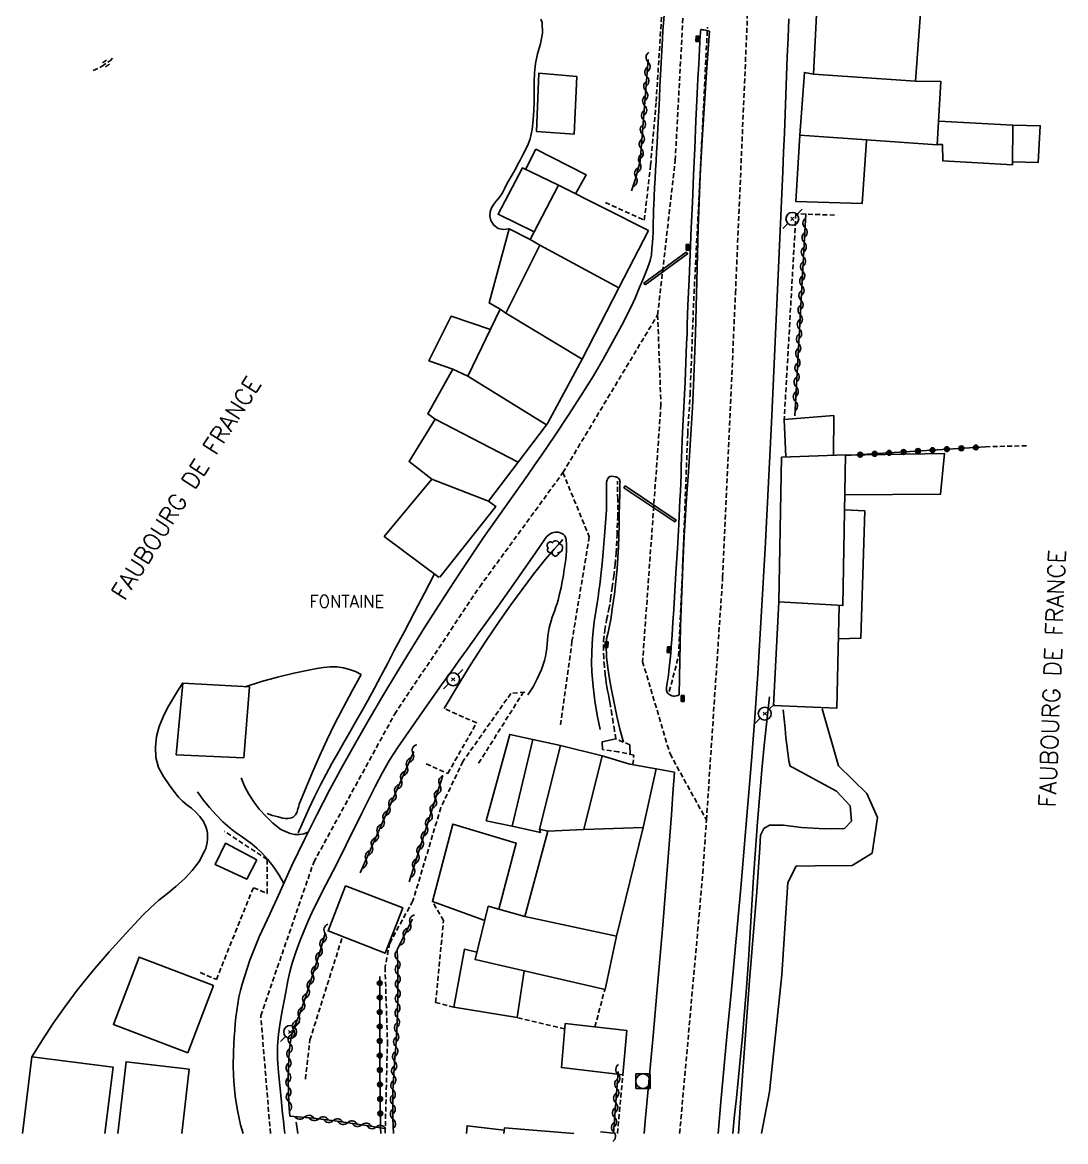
# Model space of a CAD drawing. Header units: millimetres. Extents: x 200000 to 201001, y 52999 to 54001.
# Drawn here: x 200076.7 to 200184.7, y 52999.2 to 53115.1 of the extents above; entities that cross this region are included whole.
import ezdxf
from ezdxf.enums import TextEntityAlignment as Align

# ---------------------------------------------------------------- set-up
doc = ezdxf.new("R2010")
doc.units = ezdxf.units.MM
doc.linetypes.add('DASHED', pattern=[0.75, 0.5, -0.25])
doc.layers.get('0').update_dxf_attribs({"linetype": 'CONTINUOUS'})
for name, color, linetype in [('W0001', 6, 'DASHED'), ('W0008', 7, 'CONTINUOUS'), ('W0014', 7, 'CONTINUOUS'), ('W0017', 7, 'CONTINUOUS'), ('W0070', 7, 'DASHED'), ('W0101', 7, 'CONTINUOUS'), ('W0104', 1, 'CONTINUOUS'), ('W0105', 7, 'CONTINUOUS'), ('W0112', 1, 'DASHED'), ('W0211', 2, 'CONTINUOUS'), ('W0214', 2, 'CONTINUOUS'), ('W0220', 5, 'DASHED'), ('W0300', 7, 'CONTINUOUS'), ('W0310', 3, 'CONTINUOUS'), ('W0323', 7, 'CONTINUOUS'), ('W0401', 7, 'CONTINUOUS'), ('W0402', 7, 'CONTINUOUS'), ('W0420', 7, 'CONTINUOUS'), ('W0473', 7, 'CONTINUOUS'), ('W0988', 4, 'CONTINUOUS'), ('W0989', 7, 'CONTINUOUS'), ('W1102', 7, 'CONTINUOUS')]:
    doc.layers.add(name, color=color, linetype=linetype)
doc.styles.get("Standard").update_dxf_attribs({"font": 'romans.shx', "width": 0.85})

# ---------------------------------------------------------------- blocks, each defined once
blk = doc.blocks.new('T420')
for p, q in [((0.75, 0.75), (-0.75, 0.75)), ((-0.75, 0.75), (-0.75, -0.75)), ((0.75, 0.75), (0.75, -0.75)), ((0.75, -0.75), (-0.75, -0.75))]:
    blk.add_line(p, q)
blk.add_ellipse((0, 0), major_axis=(-0.53, 0.53), ratio=1, start_param=3.926991, end_param=10.210176)
blk = doc.blocks.new('T401')
for p, q in [((-0.3, 0.3), (0, 0.3)), ((-0.3, -0.25), (-0.3, 0.3)), ((-0.3, 0.15), (0, 0.15)), ((-0.3, 0), (0, 0)), ((0, 0.3), (0, -0.25)), ((-0.3, -0.15), (0, -0.15)), ((-0.3, -0.25), (-0.3, -0.3)), ((-0.3, -0.3), (0, -0.3)), ((0, -0.3), (0, -0.25))]:
    blk.add_line(p, q)
blk = doc.blocks.new('T473')
for p, q in [((-0.166667, 0.166667), (0.166667, -0.166667)), ((-0.166667, -0.166667), (0.166667, 0.166667)), ((0.500001, 0.500001), (1.000002, 1.000002)), ((-1.000002, -1.000002), (-0.500001, -0.500001))]:
    blk.add_line(p, q)
blk.add_ellipse((0, 0), major_axis=(0.471405, 0.471405), ratio=1, start_param=5.4977871438, end_param=11.780972451)
blk = doc.blocks.new('T300')
for p, q in [((-0.8, 0.51), (-0.86, 0.34)), ((-0.86, 0.34), (-0.86, 0.17)), ((-0.86, 0.17), (-0.74, 0.06)), ((-0.69, 0.63), (-0.8, 0.51)), ((-0.8, -0.06), (-0.74, 0.06)), ((-0.74, 0.06), (-0.69, 0.11)), ((-0.57, 0.69), (-0.69, 0.63)), ((-0.46, 0.69), (-0.57, 0.69)), ((-0.29, 0.63), (-0.46, 0.69)), ((-0.29, 0.63), (-0.17, 0.74)), ((-0.23, 0.57), (-0.29, 0.63)), ((-0.17, 0.74), (-0.06, 0.8)), ((-0.06, 0.8), (0.06, 0.8)), ((0.06, 0.8), (0.23, 0.74)), ((0.23, 0.74), (0.34, 0.63)), ((0.34, 0.63), (0.4, 0.51)), ((0.46, 0.46), (0.34, 0.46)), ((0.4, 0.51), (0.4, 0.46)), ((0.57, 0.4), (0.46, 0.46)), ((0.57, 0.4), (0.69, 0.29)), ((0.69, 0.29), (0.74, 0.17)), ((0.74, 0.06), (0.69, -0.17)), ((0.74, 0.17), (0.74, 0.06)), ((-0.8, -0.17), (-0.8, -0.06)), ((-0.8, -0.23), (-0.8, -0.17)), ((-0.74, -0.34), (-0.8, -0.23)), ((-0.69, -0.4), (-0.74, -0.34)), ((-0.51, -0.46), (-0.69, -0.4)), ((-0.4, -0.46), (-0.51, -0.46)), ((-0.4, -0.46), (-0.34, -0.46)), ((-0.34, -0.46), (-0.34, -0.4)), ((-0.34, -0.51), (-0.34, -0.46)), ((-0.29, -0.63), (-0.34, -0.51)), ((-0.17, -0.74), (-0.29, -0.63)), ((-0.06, -0.8), (-0.17, -0.74)), ((0.06, -0.8), (-0.06, -0.8)), ((0.17, -0.74), (0.06, -0.8)), ((0.23, -0.69), (0.17, -0.74)), ((0.29, -0.46), (0.23, -0.46)), ((0.29, -0.63), (0.23, -0.69)), ((0.46, -0.4), (0.29, -0.46)), ((0.34, -0.51), (0.29, -0.63)), ((0.34, -0.51), (0.34, -0.46)), ((0.57, -0.34), (0.46, -0.4)), ((0.63, -0.29), (0.57, -0.34)), ((0.69, -0.17), (0.63, -0.29))]:
    blk.add_line(p, q)
blk = doc.blocks.new('t323o')
at = {"color": 0, "linetype": 'Continuous'}
for radius in [0.25, 0.15]:
    blk.add_circle((0, 0), radius, dxfattribs=at)
blk = doc.blocks.new('t310o')
at = {"color": 0, "linetype": 'Continuous'}
for centre, start, end in [((-0.5, 0.38), 216.8699, 323.1304), ((0.5, -0.37), 36.8699, 143.1303)]:
    blk.add_arc(centre, 0.625, start, end, dxfattribs=at)
blk = doc.blocks.new('t220o')
at = {"color": 0, "linetype": 'Continuous'}
for p, q in [((-0.25, 0.25), (0.25, 0.25)), ((-0.25, -0.25), (0.25, -0.25))]:
    blk.add_line(p, q, dxfattribs=at)

msp = doc.modelspace()

# ---------------------------------------------------------------- linework, layer by layer
at = {"layer": 'W0001'}
for points in [[(200142.49, 53084.77), (200144.31, 53100.76), (200145.12, 53115.77), (200145.54, 53122.84)], [(200147.54, 53032.46), (200149.22, 53057.59), (200150.55, 53087), (200151.98, 53120.18)], [(200132.68, 53068.43), (200142.49, 53084.77)], [(200142.49, 53084.77), (200142.83, 53075.46), (200142.09, 53064.97), (200140.93, 53048.87), (200143.77, 53039.31), (200147.54, 53032.46)], [(200102.39, 53000), (200101.39, 53012.2), (200106.88, 53028.1), (200115.24, 53043.4), (200124.06, 53056.61), (200132.68, 53068.43)], [(200132.68, 53068.43), (200135.41, 53061.78), (200133.62, 53050.97), (200132.41, 53042.16)], [(200144.77, 53000), (200147.17, 53026.94), (200147.54, 53032.46)]]:
    msp.add_lwpolyline(points, dxfattribs=at)
at = {"layer": 'W0008'}
for points in [[(200099.55, 53000), (200099.3, 53000.9), (200098.98, 53002.37), (200098.74, 53003.86), (200098.6, 53005.38), (200098.54, 53006.91), (200098.56, 53008.44), (200098.64, 53009.96), (200098.69, 53010.65), (200098.74, 53011.35), (200098.82, 53012.04), (200098.9, 53012.73), (200099.01, 53013.42), (200099.13, 53014.1), (200099.28, 53014.79), (200099.45, 53015.46), (200100.26, 53017.94), (200101.24, 53020.35), (200102.32, 53022.71), (200103.4, 53025.06), (200104.62, 53027.73), (200105.89, 53030.37), (200107.2, 53032.99), (200108.55, 53035.6), (200109.86, 53038.05), (200111.22, 53040.48), (200112.61, 53042.9), (200114.02, 53045.3), (200115.43, 53047.65), (200116.86, 53049.99), (200118.32, 53052.31), (200119.8, 53054.63), (200120.95, 53056.41), (200122.11, 53058.19), (200123.28, 53059.96), (200124.47, 53061.72), (200125.21, 53062.8), (200125.96, 53063.87), (200126.72, 53064.94), (200127.48, 53066.01), (200128.25, 53067.07), (200129, 53068.14), (200129.75, 53069.21), (200130.49, 53070.29), (200131.86, 53072.31), (200133.22, 53074.34), (200134.55, 53076.39), (200135.84, 53078.47), (200136.85, 53080.19), (200137.83, 53081.93), (200138.78, 53083.69), (200139.67, 53085.47), (200140.15, 53086.5), (200140.59, 53087.53), (200141.01, 53088.58), (200141.43, 53089.62), (200141.51, 53089.81), (200141.59, 53090), (200141.66, 53090.19), (200141.72, 53090.39), (200141.84, 53090.99), (200141.9, 53091.61), (200141.94, 53092.22), (200141.98, 53092.83), (200142.01, 53093.24), (200142.02, 53093.65), (200142.03, 53094.06), (200142.04, 53094.47), (200142.05, 53094.88), (200142.05, 53095.29), (200142.06, 53095.7), (200142.08, 53096.11), (200142.12, 53097.03), (200142.16, 53097.94), (200142.22, 53098.86), (200142.27, 53099.78), (200142.32, 53100.69), (200142.38, 53101.61), (200142.43, 53102.52), (200142.48, 53103.44), (200142.55, 53104.68), (200142.61, 53105.92), (200142.67, 53107.16), (200142.73, 53108.4), (200142.79, 53109.64), (200142.85, 53110.88), (200142.92, 53112.12), (200142.99, 53113.36), (200143.04, 53114.18), (200143.09, 53115), (200143.15, 53115.82)], [(200144.73, 53045.41), (200144.58, 53045.34), (200144.42, 53045.3), (200144.25, 53045.28), (200144.09, 53045.29), (200143.97, 53045.32), (200143.86, 53045.37), (200143.75, 53045.43), (200143.65, 53045.5), (200143.59, 53045.55), (200143.52, 53045.61), (200143.47, 53045.68), (200143.43, 53045.76), (200143.41, 53045.87), (200143.41, 53045.98), (200143.42, 53046.09), (200143.42, 53046.19), (200143.47, 53046.62), (200143.53, 53047.04), (200143.61, 53047.45), (200143.66, 53047.87), (200143.73, 53048.49), (200143.79, 53049.11), (200143.84, 53049.73), (200143.89, 53050.36), (200143.99, 53051.65), (200144.07, 53052.95), (200144.15, 53054.24), (200144.23, 53055.54), (200144.38, 53058.05), (200144.54, 53060.56), (200144.68, 53063.07), (200144.8, 53065.58), (200144.84, 53066.46), (200144.88, 53067.33), (200144.91, 53068.21), (200144.93, 53069.09), (200144.96, 53069.97), (200144.99, 53070.84), (200145.02, 53071.72), (200145.06, 53072.6), (200145.09, 53073.25), (200145.12, 53073.91), (200145.16, 53074.56), (200145.2, 53075.21), (200145.24, 53075.87), (200145.28, 53076.52), (200145.31, 53077.18), (200145.34, 53077.83), (200145.38, 53078.82), (200145.42, 53079.82), (200145.46, 53080.81), (200145.49, 53081.8), (200145.53, 53082.79), (200145.56, 53083.78), (200145.59, 53084.77), (200145.63, 53085.77), (200145.74, 53088.42), (200145.86, 53091.08), (200145.97, 53093.74), (200146.09, 53096.4), (200146.21, 53099.22), (200146.33, 53102.04), (200146.46, 53104.86), (200146.59, 53107.68), (200146.66, 53109.2), (200146.74, 53110.73), (200146.82, 53112.25), (200146.91, 53113.78), (200146.92, 53113.91), (200146.93, 53114.05), (200146.94, 53114.18), (200146.96, 53114.32)], [(200147.87, 53114.14), (200147.58, 53110.4), (200147.33, 53106.66), (200147.1, 53102.91), (200146.9, 53099.16), (200146.79, 53096.45), (200146.69, 53093.73), (200146.62, 53091.01), (200146.55, 53088.29), (200146.49, 53085.57), (200146.41, 53082.85), (200146.32, 53080.13), (200146.21, 53077.42), (200146.1, 53075.19), (200145.96, 53072.96), (200145.82, 53070.73), (200145.67, 53068.51), (200145.51, 53066.28), (200145.37, 53064.06), (200145.24, 53061.83), (200145.13, 53059.6), (200144.98, 53056.05), (200144.87, 53052.51), (200144.79, 53048.96), (200144.73, 53045.41)], [(200146.96, 53114.32), (200147.04, 53114.31), (200147.12, 53114.3), (200147.2, 53114.29), (200147.28, 53114.27), (200147.43, 53114.24), (200147.58, 53114.22), (200147.73, 53114.19), (200147.87, 53114.14)], [(200138.57, 53067.32), (200138.6, 53067.43), (200138.59, 53067.54), (200138.56, 53067.65), (200138.51, 53067.75), (200138.42, 53067.85), (200138.32, 53067.93), (200138.2, 53067.98), (200138.08, 53068.01), (200137.92, 53068.04), (200137.75, 53068.05), (200137.59, 53068.02), (200137.43, 53067.95), (200137.35, 53067.87), (200137.29, 53067.77), (200137.25, 53067.67), (200137.22, 53067.57), (200137.19, 53067.42), (200137.18, 53067.27), (200137.18, 53067.12), (200137.18, 53066.97), (200137.18, 53066.78), (200137.18, 53066.6), (200137.18, 53066.41), (200137.19, 53066.22), (200137.2, 53066.03), (200137.2, 53065.84), (200137.21, 53065.65), (200137.2, 53065.46), (200137.18, 53064.57), (200137.13, 53063.68), (200137.07, 53062.79), (200137, 53061.9), (200136.89, 53060.63), (200136.77, 53059.36), (200136.64, 53058.09), (200136.5, 53056.82), (200136.41, 53056.18), (200136.32, 53055.54), (200136.22, 53054.9), (200136.11, 53054.26), (200136.01, 53053.62), (200135.92, 53052.97), (200135.84, 53052.33), (200135.78, 53051.68), (200135.71, 53050.72), (200135.66, 53049.75), (200135.65, 53048.77), (200135.69, 53047.8), (200135.81, 53046.3), (200135.99, 53044.8), (200136.24, 53043.31), (200136.55, 53041.83)], [(200138.94, 53040.52), (200138.59, 53041.87), (200138.26, 53043.22), (200137.97, 53044.58), (200137.71, 53045.95), (200137.51, 53047.08), (200137.32, 53048.22), (200137.18, 53049.37), (200137.15, 53050.52), (200137.21, 53051.21), (200137.35, 53051.89), (200137.51, 53052.56), (200137.64, 53053.23), (200137.83, 53054.54), (200138.02, 53055.84), (200138.17, 53057.16), (200138.3, 53058.47), (200138.38, 53059.6), (200138.43, 53060.74), (200138.46, 53061.87), (200138.49, 53063), (200138.52, 53064.08), (200138.54, 53065.16), (200138.56, 53066.24), (200138.57, 53067.32)], [(200130.88, 53061.64), (200130.21, 53060.67), (200129.54, 53059.69), (200128.87, 53058.73), (200128.2, 53057.76), (200127.12, 53056.24), (200126.05, 53054.72), (200124.96, 53053.21), (200123.88, 53051.7), (200123.49, 53051.16), (200123.11, 53050.62), (200122.72, 53050.08), (200122.33, 53049.54), (200121.94, 53049), (200121.55, 53048.46), (200121.16, 53047.92), (200120.78, 53047.38), (200120.12, 53046.46), (200119.45, 53045.53), (200118.8, 53044.6), (200118.15, 53043.67), (200117.27, 53042.43), (200116.4, 53041.19), (200115.54, 53039.93), (200114.73, 53038.64), (200113.96, 53037.3), (200113.25, 53035.92), (200112.56, 53034.53), (200111.86, 53033.15), (200111.53, 53032.5), (200111.2, 53031.84), (200110.88, 53031.19), (200110.55, 53030.54), (200110.23, 53029.88), (200109.91, 53029.23), (200109.58, 53028.58), (200109.26, 53027.92), (200108.89, 53027.2), (200108.52, 53026.47), (200108.14, 53025.75), (200107.76, 53025.03), (200107.39, 53024.31), (200107.03, 53023.58), (200106.68, 53022.84), (200106.34, 53022.1), (200105.87, 53021.01), (200105.42, 53019.9), (200105.01, 53018.78), (200104.64, 53017.65), (200104.39, 53016.72), (200104.19, 53015.79), (200104.01, 53014.85), (200103.85, 53013.91), (200103.62, 53012.71), (200103.4, 53011.49), (200103.22, 53010.27), (200103.12, 53009.04), (200103.12, 53007.68), (200103.22, 53006.32), (200103.35, 53004.96), (200103.49, 53003.61), (200103.56, 53002.84), (200103.64, 53002.07), (200103.73, 53001.3), (200103.82, 53000.53), (200103.89, 53000)], [(200129.06, 53045.43), (200129.59, 53046.26), (200130.06, 53047.13), (200130.45, 53048.03), (200130.78, 53048.96), (200130.89, 53049.38), (200130.96, 53049.81), (200131.01, 53050.24), (200131.05, 53050.67), (200131.08, 53051.09), (200131.12, 53051.52), (200131.18, 53051.95), (200131.26, 53052.37), (200131.35, 53052.74), (200131.46, 53053.1), (200131.58, 53053.46), (200131.7, 53053.81), (200131.83, 53054.17), (200131.96, 53054.52), (200132.07, 53054.88), (200132.18, 53055.24), (200132.34, 53055.87), (200132.49, 53056.51), (200132.61, 53057.15), (200132.73, 53057.79), (200132.79, 53058.2), (200132.86, 53058.62), (200132.92, 53059.03), (200132.98, 53059.45), (200133.02, 53059.87), (200133.05, 53060.29), (200133.06, 53060.71), (200133.04, 53061.14), (200133.03, 53061.33), (200133.01, 53061.52), (200132.96, 53061.71), (200132.87, 53061.89), (200132.73, 53062.03), (200132.57, 53062.13), (200132.4, 53062.21), (200132.21, 53062.25), (200132.05, 53062.28), (200131.89, 53062.27), (200131.72, 53062.24), (200131.57, 53062.19), (200131.37, 53062.09), (200131.18, 53061.96), (200131.02, 53061.81), (200130.88, 53061.64)], [(200144.22, 53037.41), (200144.07, 53035.21), (200143.91, 53033.01), (200143.74, 53030.81), (200143.57, 53028.61), (200143.29, 53025.09), (200143.01, 53021.56), (200142.72, 53018.04), (200142.42, 53014.51), (200142.03, 53010.1), (200141.62, 53005.68), (200141.21, 53001.27), (200141.09, 53000)], [(200142.33, 53037.76), (200144.22, 53037.41)]]:
    msp.add_lwpolyline(points, dxfattribs=at)
at = {"layer": 'W0014'}
for points in [[(200148.74, 53000), (200149.04, 53003.26), (200149.38, 53007.02), (200149.74, 53010.78), (200150.09, 53014.54), (200150.45, 53018.3), (200150.79, 53022.06), (200151.13, 53025.83), (200151.46, 53029.59), (200151.84, 53034.09), (200152.21, 53038.59), (200152.55, 53043.09), (200152.86, 53047.59), (200153.63, 53060.59), (200154.28, 53073.6), (200154.88, 53086.61), (200155.45, 53099.62), (200155.54, 53101.6), (200155.62, 53103.58), (200155.69, 53105.55), (200155.76, 53107.53), (200155.83, 53109.51), (200155.91, 53111.49), (200155.99, 53113.46), (200156.07, 53115.44)], [(200150.26, 53000), (200150.42, 53001.57), (200150.64, 53003.7), (200150.85, 53005.83), (200151.07, 53007.96), (200151.27, 53010.09), (200151.45, 53012.22), (200151.68, 53015.08), (200151.89, 53017.95), (200152.07, 53020.81), (200152.25, 53023.68), (200152.43, 53026.55), (200152.62, 53029.41), (200152.83, 53032.28), (200153.06, 53035.14), (200153.28, 53037.66), (200153.53, 53040.17), (200153.79, 53042.69), (200154.07, 53045.2)]]:
    msp.add_lwpolyline(points, dxfattribs=at)
at = {"layer": 'W0017'}
for points in [[(200099.35, 53036.84), (200099.71, 53035.97), (200100.14, 53035.13), (200100.66, 53034.33), (200101.24, 53033.59), (200101.91, 53032.84), (200102.64, 53032.12), (200103.48, 53031.49), (200104.45, 53031.06), (200104.91, 53030.96), (200105.39, 53030.95), (200105.86, 53031.03), (200106.31, 53031.2)], [(200103.78, 53025.87), (200103.28, 53026.74), (200102.73, 53027.57), (200102.11, 53028.36), (200101.45, 53029.11), (200100.99, 53029.55), (200100.5, 53029.96), (200099.99, 53030.34), (200099.47, 53030.71), (200098.96, 53031.07), (200098.44, 53031.44), (200097.95, 53031.84), (200097.47, 53032.26), (200096.76, 53032.99), (200096.08, 53033.75), (200095.43, 53034.55), (200094.83, 53035.37)]]:
    msp.add_lwpolyline(points, dxfattribs=at)
at = {"layer": 'W0070'}
for points in [[(200127.29, 53045.57), (200122.33, 53038.53), (200120.04, 53033.75), (200117.15, 53024.09), (200114.74, 53019.71), (200114.26, 53017.21), (200114.51, 53009.52), (200114.27, 53000)], [(200128.74, 53045.71), (200127.29, 53045.57)]]:
    msp.add_lwpolyline(points, dxfattribs=at)
at = {"layer": 'W0101'}
for points in [[(200159.1, 53119.28), (200158.63, 53109.68)], [(200169.21, 53108.98), (200169.87, 53118.42)], [(200158.63, 53109.68), (200157.69, 53109.87), (200157.21, 53103.39)], [(200164.13, 53102.89), (200171.45, 53102.36), (200171.83, 53108.93), (200169.21, 53108.98)], [(200157.21, 53103.39), (200156.79, 53096.51), (200163.66, 53096.29), (200164.12, 53102.84)], [(200130.3, 53091.97), (200129.3, 53092.58), (200132.21, 53098.19), (200141.55, 53093.5)], [(200141.55, 53093.5), (200138.48, 53087.55)], [(200126.77, 53084.96), (200130.3, 53091.97)], [(200138.48, 53087.55), (200134.67, 53080.18)], [(200122.84, 53078.41), (200126.19, 53085.36), (200126.77, 53084.96)], [(200134.67, 53080.18), (200131.09, 53073.52), (200130.98, 53073.38)], [(200119.45, 53073.95), (200118.69, 53074.52), (200121.27, 53079.13), (200122.84, 53078.41)], [(200119.1, 53067.75), (200116.75, 53069.57), (200119.45, 53073.95)], [(200130.98, 53073.38), (200128.03, 53069.53)], [(200128.03, 53069.53), (200124.98, 53065.49)], [(200155.32, 53070.03), (200161.94, 53070.29), (200161.67, 53054.68), (200155.05, 53055.06)], [(200155.05, 53055.06), (200155.32, 53070.03)], [(200119.86, 53057.58), (200114.17, 53061.82), (200119.1, 53067.75)], [(200124.98, 53065.49), (200125.74, 53064.92), (200119.92, 53057.59)], [(200127.41, 53031.81), (200124.74, 53032.38), (200127.17, 53041.32), (200129.56, 53040.79)], [(200129.56, 53040.79), (200132.42, 53040.17)], [(200132.42, 53040.17), (200136.75, 53039.11)], [(200136.75, 53039.11), (200139.62, 53038.25)], [(200139.62, 53038.25), (200142.33, 53037.76), (200140.98, 53031.69)], [(200130.25, 53031.5), (200130.37, 53031.18), (200127.41, 53031.81)], [(200128.74, 53022.47), (200131.12, 53031.3)], [(200131.12, 53031.3), (200130.25, 53031.5)], [(200140.98, 53031.69), (200138.22, 53020.43)], [(200137.07, 53014.9), (200123.59, 53018.01), (200124.95, 53023.53), (200128.74, 53022.47)], [(200138.22, 53020.43), (200137.07, 53014.9)], [(200076.7, 53000), (200077.69, 53007.93), (200086.1, 53006.88)], [(200086.1, 53006.88), (200085.24, 53000)], [(200133.8, 53000), (200133.8, 53000), (200126.62, 53000.58), (200126.55, 53000)]]:
    msp.add_lwpolyline(points, dxfattribs=at)
msp.add_lwpolyline([(200096.48, 53015.33), (200093.83, 53008.35), (200086.13, 53011.27), (200088.78, 53018.26)], close=True, dxfattribs=at)
at = {"layer": 'W0104'}
for points in [[(200133.83, 53103.48), (200134.13, 53109.45), (200130.18, 53109.78), (200129.95, 53103.76)], [(200099.65, 53038.88), (200100.21, 53046.24), (200093.32, 53046.64), (200092.64, 53039.22)], [(200100.99, 53028.32), (200097.72, 53030.05), (200096.66, 53027.84), (200099.93, 53026.33)], [(200110.16, 53025.64), (200108.36, 53020.97), (200114.28, 53018.68), (200116.09, 53023.35)], [(200139.3, 53010.67), (200132.92, 53011.37), (200132.52, 53006.83), (200138.89, 53006.08)]]:
    msp.add_lwpolyline(points, close=True, dxfattribs=at)
for points in [[(200171.6, 53104.81), (200179.26, 53104.4), (200179.23, 53100.3), (200172.01, 53100.72), (200171.98, 53102.4), (200171.46, 53102.42)], [(200179.26, 53104.4), (200182.12, 53104.36), (200181.9, 53100.55), (200179.23, 53100.6)], [(200128.82, 53099.81), (200129.89, 53101.91), (200135.08, 53099.28), (200133.99, 53097.29)], [(200132.21, 53098.19), (200128.48, 53099.98), (200125.96, 53095.19), (200129.7, 53093.35)], [(200129.3, 53092.58), (200127.11, 53093.69), (200125.04, 53086.01), (200126.19, 53085.36)], [(200125.18, 53083.26), (200121.1, 53084.63), (200118.81, 53080.02), (200121.27, 53079.13)], [(200155.77, 53070.05), (200155.6, 53073.94), (200160.73, 53074.33), (200160.7, 53070.24)], [(200161.87, 53066.12), (200171.79, 53066.2), (200172.21, 53070.4), (200161.94, 53070.24)], [(200161.2, 53051.23), (200163.52, 53051.28), (200163.93, 53064.47), (200161.84, 53064.57)], [(200155.05, 53055.06), (200154.48, 53044.3), (200161.03, 53044.03), (200161.3, 53054.7)], [(200124.59, 53022.06), (200119.16, 53024.02), (200121.28, 53032.04), (200127.84, 53030.05), (200126.06, 53023.22)], [(200123.78, 53018.77), (200122.48, 53019.07), (200121.4, 53013.06), (200127.94, 53011.99), (200128.67, 53016.84)], [(200086.59, 53000), (200087.45, 53007.42), (200093.98, 53006.67)], [(200093.98, 53006.67), (200093.21, 53000)], [(200126.59, 53000.33), (200122.75, 53000.8), (200122.71, 53000)]]:
    msp.add_lwpolyline(points, dxfattribs=at)
at = {"layer": 'W0105'}
for points in [[(200136.77, 53039.76), (200136.76, 53040.57), (200138.15, 53040.86)], [(200139.62, 53040.24), (200139.64, 53039.25)]]:
    msp.add_lwpolyline(points, dxfattribs=at)
at = {"layer": 'W0112'}
for points in [[(200137.08, 53096.42), (200141.11, 53094.58), (200141.76, 53100.26), (200142.34, 53106.87), (200142.92, 53116.08), (200129.03, 53116.59), (200128.17, 53125.94), (200128.27, 53130.11)], [(200143.7, 53045.77), (200144.66, 53049.45), (200145.16, 53060.73), (200145.6, 53072.5), (200145.85, 53076.49), (200146.22, 53086.21), (200146.86, 53098.68), (200147.65, 53114.55)], [(200160.81, 53095.1), (200156.81, 53095.23), (200155.6, 53073.94)], [(200176.44, 53071.11), (200180.88, 53071.22)], [(200138.15, 53040.86), (200138.02, 53041.71), (200137.88, 53042.55), (200137.75, 53043.4), (200137.61, 53044.25), (200137.54, 53044.65), (200137.46, 53045.05), (200137.39, 53045.45), (200137.31, 53045.86), (200137.24, 53046.26), (200137.17, 53046.66), (200137.11, 53047.07), (200137.06, 53047.47), (200136.97, 53048.36), (200136.9, 53049.25), (200136.87, 53050.14), (200136.89, 53051.03), (200137.01, 53052.12), (200137.21, 53053.2), (200137.44, 53054.28), (200137.62, 53055.36), (200137.79, 53056.54), (200137.95, 53057.73), (200138.09, 53058.92), (200138.19, 53060.11), (200138.29, 53061.97), (200138.35, 53063.83), (200138.36, 53065.7), (200138.32, 53067.56)], [(200123.95, 53038.34), (200128.56, 53045.65)], [(200118.53, 53038.26), (200120.76, 53037.28), (200123.74, 53042.51), (200120.37, 53044.01)], [(200139.62, 53040.24), (200138.15, 53040.86)], [(200138.45, 53039.52), (200136.77, 53039.76)], [(200139.93, 53038.19), (200140.02, 53039.17), (200138.45, 53039.52)], [(200100.46, 53025.07), (200100.65, 53025.45), (200102.05, 53024.85), (200102.05, 53028.38), (200097.64, 53031.28)], [(200095.12, 53016.65), (200096.79, 53015.94), (200100.46, 53025.07)], [(200121.4, 53013.06), (200119.5, 53013.57), (200120.32, 53022.05), (200119.16, 53024.02)], [(200106.01, 53005.63), (200106.48, 53009.68), (200109.85, 53020.39)], [(200136, 53011.03), (200137.02, 53014.92)], [(200132.87, 53010.83), (200127.94, 53011.99)], [(200138.33, 53000), (200138.89, 53006.08)]]:
    msp.add_lwpolyline(points, dxfattribs=at)
at = {"layer": 'W0211'}
for points in [[(200132.68, 53061.49), (200132.22, 53061), (200131.76, 53060.5), (200131.32, 53059.98), (200130.88, 53059.46), (200129.65, 53057.92), (200128.45, 53056.34), (200127.28, 53054.74), (200126.14, 53053.12), (200124.63, 53050.89), (200123.17, 53048.62), (200121.75, 53046.33), (200120.37, 53044.01)], [(200111.77, 53047.53), (200110.84, 53045.85), (200109.94, 53044.15), (200109.07, 53042.44), (200108.23, 53040.71), (200107.48, 53039.07), (200106.76, 53037.41), (200106.07, 53035.75), (200105.38, 53034.09), (200105.32, 53033.94), (200105.28, 53033.78), (200105.24, 53033.62), (200105.2, 53033.47), (200105.15, 53033.31), (200105.09, 53033.16), (200105, 53033.01), (200104.89, 53032.88), (200104.74, 53032.76), (200104.57, 53032.68), (200104.39, 53032.64), (200104.2, 53032.61), (200103.94, 53032.61), (200103.69, 53032.66), (200103.44, 53032.72), (200103.19, 53032.79), (200102.9, 53032.86), (200102.61, 53032.94), (200102.33, 53033.04), (200102.05, 53033.14)], [(200155.48, 53043.86), (200155.58, 53042.9), (200155.68, 53041.93), (200155.78, 53040.97), (200155.9, 53040.01), (200155.95, 53039.62), (200156, 53039.22), (200156.05, 53038.83), (200156.12, 53038.44), (200156.14, 53038.34), (200156.15, 53038.24), (200156.18, 53038.13), (200156.23, 53038.04), (200156.28, 53037.99), (200156.34, 53037.95), (200156.41, 53037.92), (200156.48, 53037.9)], [(200156.48, 53037.9), (200161.02, 53035.46), (200162.43, 53033.91), (200162.56, 53032.33), (200161.83, 53031.58), (200159.81, 53031.54), (200157.39, 53031.69), (200155.51, 53031.91), (200154.07, 53031.93), (200153.48, 53031.57), (200153.15, 53030.88), (200153.08, 53029.59), (200152.76, 53025.04), (200151.99, 53015.84), (200151.04, 53002.68), (200150.88, 53000)]]:
    msp.add_lwpolyline(points, dxfattribs=at)
at = {"layer": 'W0214'}
for points in [[(200127.11, 53093.69), (200126.54, 53093.6), (200125.98, 53093.72), (200125.51, 53094.05), (200125.2, 53094.54), (200125.1, 53094.99), (200125.14, 53095.44), (200125.29, 53095.85), (200125.51, 53096.22), (200125.73, 53096.51), (200125.98, 53096.79), (200126.22, 53097.08), (200126.41, 53097.4), (200126.62, 53097.83), (200126.85, 53098.26), (200127.08, 53098.68), (200127.32, 53099.1), (200127.56, 53099.52), (200127.79, 53099.94), (200128.02, 53100.36), (200128.24, 53100.79), (200128.53, 53101.33), (200128.82, 53101.87), (200129.08, 53102.43), (200129.28, 53103.01), (200129.48, 53103.98), (200129.6, 53104.95), (200129.67, 53105.93), (200129.69, 53106.91), (200129.7, 53107.88), (200129.71, 53108.85), (200129.75, 53109.82), (200129.83, 53110.79), (200130.04, 53111.81), (200130.35, 53112.85), (200130.57, 53113.95), (200130.52, 53115.04), (200130.4, 53115.39)], [(200105.26, 53031.12), (200105.81, 53032.38), (200106.37, 53033.63), (200106.96, 53034.86), (200107.58, 53036.09), (200108.16, 53037.2), (200108.76, 53038.3), (200109.37, 53039.39), (200109.99, 53040.48), (200110.62, 53041.56), (200111.25, 53042.65), (200111.87, 53043.74), (200112.47, 53044.83), (200113.17, 53046.12), (200113.86, 53047.41), (200114.54, 53048.7), (200115.22, 53050), (200116.27, 53051.98), (200117.31, 53053.97), (200118.34, 53055.96), (200119.37, 53057.95)], [(200111.77, 53047.53), (200111.19, 53047.82), (200110.57, 53048.05), (200109.94, 53048.21), (200109.29, 53048.31), (200108.59, 53048.32), (200107.89, 53048.25), (200107.2, 53048.13), (200106.52, 53048.01), (200104.82, 53047.66), (200103.12, 53047.26), (200101.45, 53046.79), (200099.79, 53046.26)], [(200077.69, 53007.93), (200078.78, 53009.71), (200079.92, 53011.45), (200081.12, 53013.16), (200082.37, 53014.83), (200083.99, 53016.84), (200085.69, 53018.79), (200087.43, 53020.7), (200089.18, 53022.6), (200089.99, 53023.4), (200090.85, 53024.15), (200091.73, 53024.86), (200092.61, 53025.58), (200093.48, 53026.36), (200094.29, 53027.22), (200095, 53028.17), (200095.57, 53029.22), (200095.69, 53029.52), (200095.78, 53029.83), (200095.84, 53030.14), (200095.88, 53030.46), (200095.89, 53030.79), (200095.86, 53031.11), (200095.8, 53031.43), (200095.71, 53031.75), (200095.45, 53032.31), (200095.08, 53032.82), (200094.66, 53033.26), (200094.2, 53033.67), (200093.75, 53034.04), (200093.3, 53034.42), (200092.87, 53034.83), (200092.49, 53035.29), (200091.9, 53036.1), (200091.3, 53036.96), (200090.81, 53037.89), (200090.53, 53038.92), (200090.48, 53040.01), (200090.6, 53041.09), (200090.88, 53042.13), (200091.27, 53043.14), (200091.73, 53044.06), (200092.24, 53044.94), (200092.78, 53045.81), (200093.32, 53046.68)], [(200153.23, 53000), (200154.07, 53004.32), (200155.34, 53016.44), (200155.77, 53022.82), (200155.96, 53025.99), (200156.82, 53027.68), (200158.79, 53027.72), (200162.64, 53027.74), (200164.7, 53029.01), (200165.27, 53032.72), (200164.14, 53035.22), (200161.22, 53038.08), (200159.54, 53043.96)]]:
    msp.add_lwpolyline(points, dxfattribs=at)
at = {"layer": 'W0220'}
msp.add_lwpolyline([(200084.05, 53110.07), (200084.95, 53110.51), (200085.78, 53111.09), (200086.05, 53111.34)], dxfattribs=at)
at = {"layer": 'W0310'}
for points in [[(200141.51, 53111.22), (200140.69, 53100.68), (200140.18, 53098.85), (200139.78, 53097.61)], [(200156.68, 53074.31), (200157.84, 53095.23)], [(200117.23, 53039.55), (200111.68, 53026.99)], [(200120.24, 53037.07), (200116.77, 53026.06)], [(200117.09, 53022.19), (200115.53, 53019.04)], [(200108.06, 53020.74), (200107.49, 53018.76), (200106.89, 53016.79), (200106.26, 53014.83), (200105.61, 53012.88), (200105.48, 53012.53), (200105.35, 53012.19), (200105.2, 53011.85), (200105.06, 53011.51), (200104.92, 53011.16), (200104.79, 53010.82), (200104.68, 53010.46), (200104.58, 53010.11), (200104.43, 53009.3), (200104.34, 53008.49), (200104.29, 53007.68), (200104.26, 53006.86), (200104.24, 53005.6), (200104.25, 53004.33), (200104.31, 53003.06), (200104.41, 53001.8)], [(200115.53, 53019.04), (200115.57, 53017.39), (200115.58, 53015.75), (200115.57, 53014.1), (200115.54, 53012.46), (200115.5, 53011.31), (200115.44, 53010.16), (200115.36, 53009.02), (200115.28, 53007.87), (200115.2, 53006.73), (200115.13, 53005.58), (200115.08, 53004.43), (200115.06, 53003.28), (200115.07, 53001.51), (200115.12, 53000)], [(200136.56, 53000.17), (200137.91, 53000.03), (200138.39, 53006.4)], [(200104.41, 53001.8), (200105.22, 53001.73), (200106.03, 53001.66), (200106.84, 53001.57), (200107.65, 53001.48), (200109.29, 53001.27), (200110.92, 53001.03), (200112.56, 53000.78), (200114.19, 53000.51)], [(200105.06, 53001.16), (200105.22, 53000)]]:
    msp.add_lwpolyline(points, dxfattribs=at)
at = {"layer": 'W0323'}
for points in [[(200176.44, 53071.11), (200161.97, 53070.19)], [(200113.71, 53016.24), (200113.71, 53007.02), (200113.79, 53000.57)], [(200113.79, 53000.57), (200113.84, 53000)]]:
    msp.add_lwpolyline(points, dxfattribs=at)
at = {"layer": 'W0402'}
for points in [[(200141.19, 53087.88), (200145.59, 53091.08), (200145.46, 53091.25), (200141.06, 53088.05)], [(200139.13, 53067.07), (200144.4, 53063.52), (200144.26, 53063.32), (200138.99, 53066.87)]]:
    msp.add_lwpolyline(points, close=True, dxfattribs=at)
at = {"layer": 'W1102'}
for points in [[(200158.63, 53109.68), (200169.21, 53108.98)], [(200157.21, 53103.39), (200164.13, 53102.89)], [(200130.3, 53091.97), (200138.48, 53087.55)], [(200126.77, 53084.96), (200134.67, 53080.18)], [(200122.84, 53078.41), (200130.98, 53073.38)], [(200119.45, 53073.95), (200128.03, 53069.53)], [(200119.1, 53067.75), (200124.98, 53065.49)], [(200129.56, 53040.79), (200127.41, 53031.81)], [(200132.42, 53040.17), (200130.25, 53031.5)], [(200136.75, 53039.11), (200134.84, 53031.48)], [(200134.84, 53031.48), (200131.12, 53031.3)], [(200134.84, 53031.48), (200140.98, 53031.69)], [(200138.22, 53020.43), (200128.74, 53022.47)]]:
    msp.add_lwpolyline(points, dxfattribs=at)

# ---------------------------------------------------------------- block references
at = {"layer": 'W0220', "rotation": 34.52795958284459}
msp.add_blockref('t220o', (200085.36, 53110.79), dxfattribs=at)
at = {"layer": 'W0300'}
msp.add_blockref('T300', (200131.9, 53060.58), dxfattribs=at)
at = {"layer": 'W0310'}
for p, rotation in [((200141.49, 53110.95), 265.5559778847727), ((200141.37, 53109.45), 265.5559778847727), ((200141.25, 53107.96), 265.5559778847727), ((200141.14, 53106.46), 265.5559778847727), ((200141.02, 53104.97), 265.5559778847727), ((200140.9, 53103.47), 265.5559778847727), ((200140.79, 53101.98), 265.5559778847727), ((200140.63, 53100.49), 254.4146118427571), ((200140.23, 53099.04), 254.4146118427571), ((200157.76, 53093.78), 86.82836264239326), ((200157.67, 53092.28), 86.82836264239326), ((200157.59, 53090.78), 86.82836264239326), ((200157.51, 53089.29), 86.82836264239326), ((200157.43, 53087.79), 86.82836264239326), ((200157.34, 53086.29), 86.82836264239326), ((200157.26, 53084.79), 86.82836264239326), ((200157.18, 53083.3), 86.82836264239326), ((200157.09, 53081.8), 86.82836264239326), ((200157.01, 53080.3), 86.82836264239326), ((200156.93, 53078.8), 86.82836264239326), ((200156.84, 53077.31), 86.82836264239326), ((200156.76, 53075.81), 86.82836264239326), ((200117.14, 53039.34), 246.1667643823637), ((200116.53, 53037.97), 246.1667643823637), ((200115.93, 53036.59), 246.1667643823637), ((200119.93, 53036.07), 252.4973477448449), ((200115.32, 53035.22), 246.1667643823637), ((200119.48, 53034.64), 252.4973477448449), ((200114.71, 53033.85), 246.1667643823637), ((200114.11, 53032.48), 246.1667643823637), ((200119.03, 53033.21), 252.4973477448449), ((200118.57, 53031.78), 252.4973477448449), ((200113.5, 53031.11), 246.1667643823637), ((200118.12, 53030.35), 252.4973477448449), ((200112.9, 53029.73), 246.1667643823637), ((200117.67, 53028.92), 252.4973477448449), ((200112.29, 53028.36), 246.1667643823637), ((200117.22, 53027.49), 252.4973477448449), ((200108.05, 53020.71), 253.860482483976), ((200116.86, 53021.73), 243.6677980545859), ((200116.2, 53020.38), 243.6677980545859), ((200107.63, 53019.27), 253.860482483976), ((200107.2, 53017.83), 253.088436617245), ((200115.55, 53017.98), 271.2375487467431), ((200106.76, 53016.4), 252.3163895993367), ((200115.57, 53016.48), 270.4647635186084), ((200106.31, 53014.97), 252.3163895993367), ((200115.58, 53014.98), 269.6919754248168), ((200105.83, 53013.55), 251.5443414312768), ((200115.56, 53013.48), 268.9191844670981), ((200105.33, 53012.14), 247.2283783202475), ((200115.52, 53011.99), 267.9225320917872), ((200104.77, 53010.74), 251.9059936741216), ((200115.45, 53010.49), 266.8587871973679), ((200104.43, 53009.28), 263.7618819463082), ((200115.36, 53008.99), 265.8670211841991), ((200104.3, 53007.79), 266.5208356412073), ((200115.25, 53007.49), 266.0080169126394), ((200104.25, 53006.29), 268.9097134256785), ((200115.15, 53006), 266.5963477866322), ((200138.37, 53006.15), 85.70168317292685), ((200104.25, 53004.79), 270.7291280296287), ((200115.08, 53004.5), 267.5628412544519), ((200138.26, 53004.66), 85.70168317292685), ((200104.3, 53003.29), 272.5485435752395), ((200115.06, 53003), 270.3688420805012), ((200138.15, 53003.16), 85.70168317292685), ((200115.07, 53001.5), 271.7466757776944), ((200138.03, 53001.67), 85.70168317292685), ((200105.9, 53001.67), 354.7039451400822), ((200107.39, 53001.51), 353.3397975694415), ((200108.88, 53001.32), 352.6577247024973), ((200110.37, 53001.11), 351.9756540661009), ((200111.85, 53000.89), 351.2935828378201), ((200113.33, 53000.66), 350.6115110177065), ((200137.92, 53000.17), 85.70168317292685)]:
    msp.add_blockref('t310o', p, dxfattribs=dict(at, rotation=rotation))
at = {"layer": 'W0323'}
for p, rotation in [((200163.47, 53070.29), 183.6169932659644), ((200164.96, 53070.38), 183.6169932659644), ((200166.46, 53070.48), 183.6169932659644), ((200167.96, 53070.57), 183.6169932659644), ((200169.45, 53070.67), 183.6169932659644), ((200170.95, 53070.76), 183.6169932659644), ((200172.45, 53070.86), 183.6169932659644), ((200173.94, 53070.95), 183.6169932659644), ((200175.44, 53071.04), 183.6169932659644), ((200113.71, 53015.57), 270.0186368136511), ((200113.71, 53014.07), 270.0186368136511), ((200113.71, 53012.57), 270.0186368136511), ((200113.71, 53011.07), 270.0186368136511), ((200113.71, 53009.57), 270.0186368136511), ((200113.71, 53008.07), 270.0186368136511), ((200113.72, 53006.57), 270.6670272162533), ((200113.73, 53005.07), 270.6670272162533), ((200113.75, 53003.57), 270.6670272162533), ((200113.77, 53002.07), 270.6670272162533)]:
    msp.add_blockref('t323o', p, dxfattribs=dict(at, rotation=rotation))
at = {"layer": 'W0401'}
for p, rotation in [((200146.75, 53113.34), 356.3061410624165), ((200145.74, 53091.75), 357.4786418577488), ((200137.35, 53050.61), 357.2646422126553), ((200143.78, 53050.08), 355.482514163614)]:
    msp.add_blockref('T401', p, dxfattribs=dict(at, rotation=rotation))
msp.add_blockref('T401', (200145.22, 53045.04), dxfattribs=at)
at = {"layer": 'W0420'}
msp.add_blockref('T420', (200140.97, 53005.41), dxfattribs=at)
at = {"layer": 'W0473'}
for p in [(200156.44, 53094.71), (200121.31, 53047.03), (200153.58, 53043.47), (200104.43, 53010.51)]:
    msp.add_blockref('T473', p, dxfattribs=at)

# ---------------------------------------------------------------- texts
at = {"layer": 'W0988'}
msp.add_text('FONTAINE', height=1.25, dxfattribs=at).set_placement((200110.3, 53055.1), align=Align.MIDDLE_CENTER)
at = {"layer": 'W0989'}
for rotation, p in [(57.7521, (200093.66, 53066.84)), (87.7428, (200183.34, 53047.11))]:
    msp.add_text('FAUBOURG DE FRANCE', height=1.75, rotation=rotation, dxfattribs=at).set_placement(p, align=Align.MIDDLE_CENTER)

doc.saveas('drawing.dxf')
